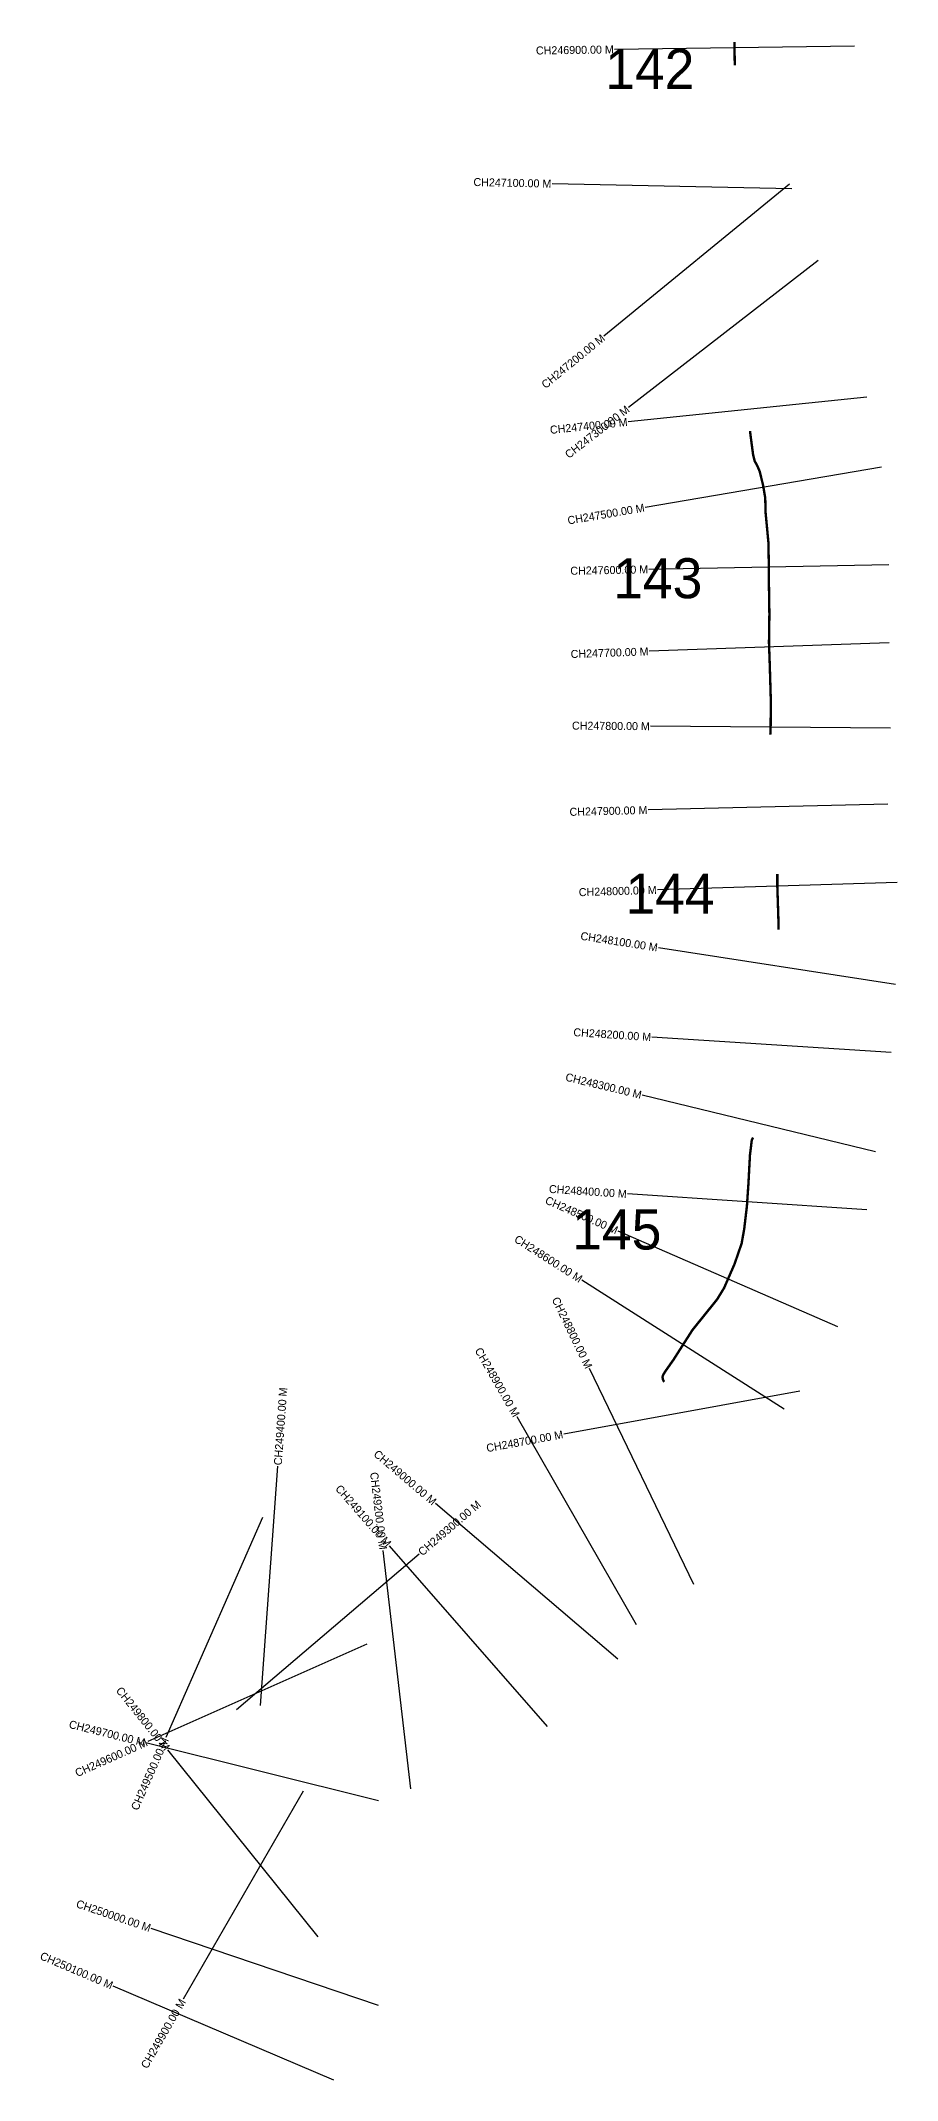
# Model space of a CAD drawing. Header units: feet. Extents: x 277441 to 282835, y 2040789 to 2045720.
# Drawn here: x 277578 to 278649, y 2043171 to 2045720 of the extents above; entities that cross this region are included whole.
import ezdxf
from ezdxf.enums import TextEntityAlignment as Align

# ---------------------------------------------------------------- set-up
doc = ezdxf.new("R2010")
doc.units = ezdxf.units.FT
doc.header["$MEASUREMENT"] = 0
for name, color, linetype in [('ARTIFICIALLY PROTECTED', 4, 'Continuous'), ('CS', 134, 'Continuous'), ('CSMark', 6, 'Continuous')]:
    doc.layers.add(name, color=color, linetype=linetype)

msp = doc.modelspace()

# ---------------------------------------------------------------- linework, layer by layer
at = {"layer": 'ARTIFICIALLY PROTECTED', "const_width": 3, "flags": 128}
for points in [[(278445.9, 2045718.4), (278446.3, 2045689.1)], [(278465.4, 2045232.2), (278465.9, 2045227.8), (278469.2, 2045202.8), (278471.2, 2045194.6), (278474.1, 2045189.6), (278477.4, 2045182), (278481.6, 2045165), (278484.4, 2045148.7), (278484.9, 2045129.7), (278488.4, 2045092.7), (278489, 2045057), (278489, 2045042.1), (278489.6, 2045003.5), (278489.1, 2044967.7), (278490.1, 2044939.1), (278491.4, 2044895.3), (278491.1, 2044856.4), (278490.7, 2044852.9)], [(278499.5, 2044678.7), (278499.5, 2044664.1), (278500.7, 2044627.5), (278501, 2044616.8), (278500.9, 2044609)], [(278469.1, 2044349.4), (278467.6, 2044346.3), (278465.3, 2044327.5), (278463.4, 2044292), (278461.5, 2044263.8), (278458.1, 2044235.1), (278454.9, 2044217.1), (278446, 2044191.3), (278432.9, 2044161.3), (278424.1, 2044147), (278393.3, 2044108.8), (278369.7, 2044071.8), (278359, 2044056.6), (278356.6, 2044052.5), (278356, 2044050.3), (278356.3, 2044047.2), (278357.8, 2044044.6), (278358.2, 2044044.2)]]:
    msp.add_lwpolyline(points, dxfattribs=at)
at = {"layer": 'CS'}
for p, q in [((278595.9, 2045713.3), (278296, 2045709.1)), ((278517.8, 2045534.7), (278217.9, 2045541.3)), ((278514.9, 2045540.9), (278282.7, 2045350.8)), ((278550.5, 2045445.5), (278313.5, 2045261.6)), ((278611.5, 2045274.6), (278313.1, 2045243.7)), ((278630, 2045186.9), (278334.3, 2045136.7)), ((278638.9, 2045065), (278339, 2045059.4)), ((278639.2, 2044967.4), (278339.4, 2044957)), ((278641.1, 2044861.1), (278341.1, 2044863.3)), ((278637.9, 2044766), (278338, 2044758.7)), ((278649.5, 2044668.1), (278349.6, 2044659)), ((278647.3, 2044540.7), (278350.8, 2044586.6)), ((278642, 2044455.6), (278342.7, 2044474.9)), ((278622.1, 2044331.5), (278330.5, 2044402.2)), ((278611.5, 2044259.2), (278312.2, 2044278.9)), ((278575.4, 2044112.8), (278300.4, 2044232.6)), ((278508.1, 2044009.9), (278255.2, 2044171.2)), ((278395.2, 2043790.7), (278264.6, 2044060.7)), ((278527.6, 2044032.6), (278232.5, 2043978.8)), ((278323.5, 2043740.4), (278174.1, 2044000.5)), ((277853.4, 2043639.7), (277874.7, 2043938.9)), ((278300.1, 2043697.5), (278071.9, 2043892.2)), ((277855.6, 2043874.4), (277735, 2043599.7)), ((277823.3, 2043634.6), (278051.7, 2043829.2)), ((278041.3, 2043535.5), (278006.6, 2043833.5)), ((278212, 2043613.4), (278014.5, 2043839.3)), ((277986.3, 2043716.4), (277712.1, 2043594.6)), ((278000.7, 2043520.7), (277709.6, 2043592.9)), ((277925.3, 2043350.6), (277737.3, 2043584.4)), ((277906.5, 2043532.5), (277756.5, 2043272.7)), ((278000.7, 2043264.6), (277716.6, 2043360.9)), ((277944.9, 2043171.4), (277668.9, 2043289))]:
    msp.add_line(p, q, dxfattribs=at)

# ---------------------------------------------------------------- texts
at = {"char_height": 50, "attachment_point": 1}
for s, insert in [('142', (278284.3, 2045709.8)), ('143', (278294.2, 2045073.3)), ('144', (278309.6, 2044679.2)), ('145', (278243, 2044259.5))]:
    msp.add_mtext_dynamic_manual_height_columns(s, width=84.374, gutter_width=1, heights=[74.2], dxfattribs=dict(at, insert=insert))
at = {"layer": 'CSMark'}
for s, rotation, p in [('CH246900.00 M', 0.803, (278295, 2045709.1)), ('CH247100.00 M', 358.7437, (278216.9, 2045541.3)), ('CH247200.00 M', 39.303, (278281.9, 2045350.2)), ('CH247300.00 M', 37.8068, (278312.7, 2045261)), ('CH247400.00 M', 5.9074, (278312.1, 2045243.6)), ('CH247500.00 M', 9.633, (278333.3, 2045136.6)), ('CH247600.00 M', 1.065, (278338, 2045059.4)), ('CH247700.00 M', 1.9939, (278338.4, 2044956.9)), ('CH247800.00 M', 359.5718, (278340.1, 2044863.4)), ('CH247900.00 M', 1.3931, (278337, 2044758.7)), ('CH248000.00 M', 1.7489, (278348.6, 2044658.9)), ('CH248100.00 M', 351.2042, (278349.8, 2044586.7)), ('CH248200.00 M', 356.3246, (278341.7, 2044474.9)), ('CH248300.00 M', 346.3638, (278329.6, 2044402.5)), ('CH248400.00 M', 356.2406, (278311.2, 2044278.9)), ('CH248500.00 M', 336.4544, (278299.5, 2044233)), ('CH248600.00 M', 327.4765, (278254.3, 2044171.7)), ('CH248800.00 M', 295.8206, (278264.1, 2044061.6)), ('CH248900.00 M', 299.8744, (278173.6, 2044001.4)), ('CH248700.00 M', 10.332, (278231.5, 2043978.6)), ('CH249000.00 M', 319.5356, (278071.1, 2043892.9)), ('CH249200.00 M', 276.6523, (278006.5, 2043834.5)), ('CH249100.00 M', 311.1641, (278013.9, 2043840)), ('CH249800.00 M', 308.8, (277736.7, 2043585.2)), ('CH249700.00 M', 346.0612, (277708.6, 2043593.2)), ('CH249600.00 M', 23.9373, (277711.1, 2043594.2)), ('CH249500.00 M', 66.2898, (277734.5, 2043598.8)), ('CH250000.00 M', 341.2776, (277715.6, 2043361.3)), ('CH250100.00 M', 336.9197, (277668, 2043289.4)), ('CH249900.00 M', 60.0092, (277756, 2043271.8))]:
    msp.add_text(s, height=10, rotation=rotation, dxfattribs=at).set_placement(p, align=Align.MIDDLE_RIGHT)
for s, rotation, p in [('CH249400.00 M', 85.9162, (277874.8, 2043939.9)), ('CH249300.00 M', 40.4252, (278052.4, 2043829.8))]:
    msp.add_text(s, height=10, rotation=rotation, dxfattribs=at).set_placement(p, align=Align.MIDDLE_LEFT)

doc.saveas('drawing.dxf')
